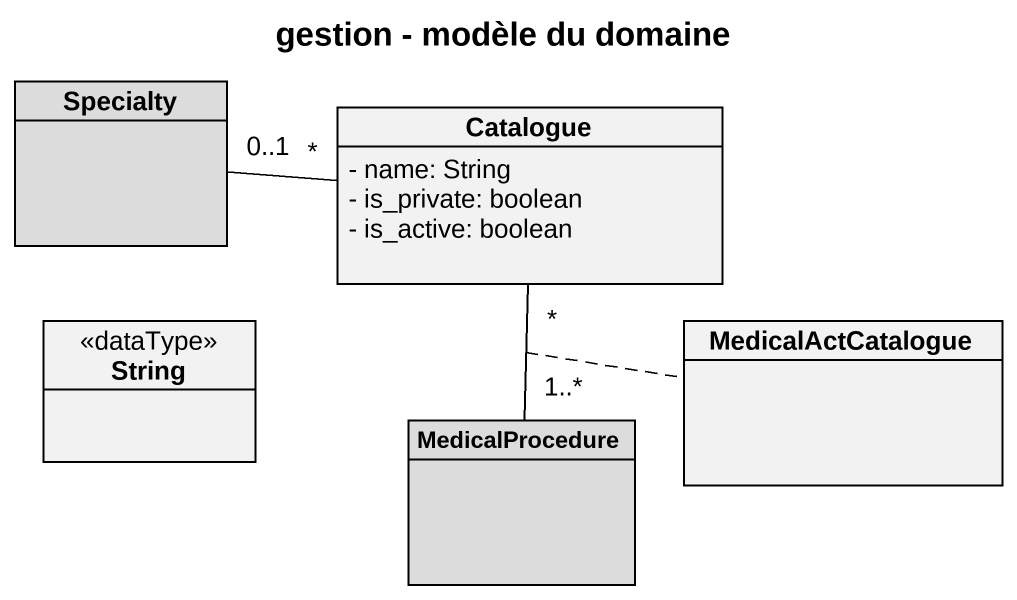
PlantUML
@startuml
title gestion - modèle du domaine
hide circle
hide empty members
skinparam classAttributeIconSize 0
class Specialty #DCDCDC
class Catalogue {
  - name: String
  - is_private: boolean
  - is_active: boolean
}
class String <<dataType>>
class MedicalActCatalogue
class MedicalProcedure #DCDCDC
Catalogue "*" -left- "0..1" Specialty
Catalogue "*" -- "1..*" MedicalProcedure
(Catalogue, MedicalProcedure) .. MedicalActCatalogue
@enduml
